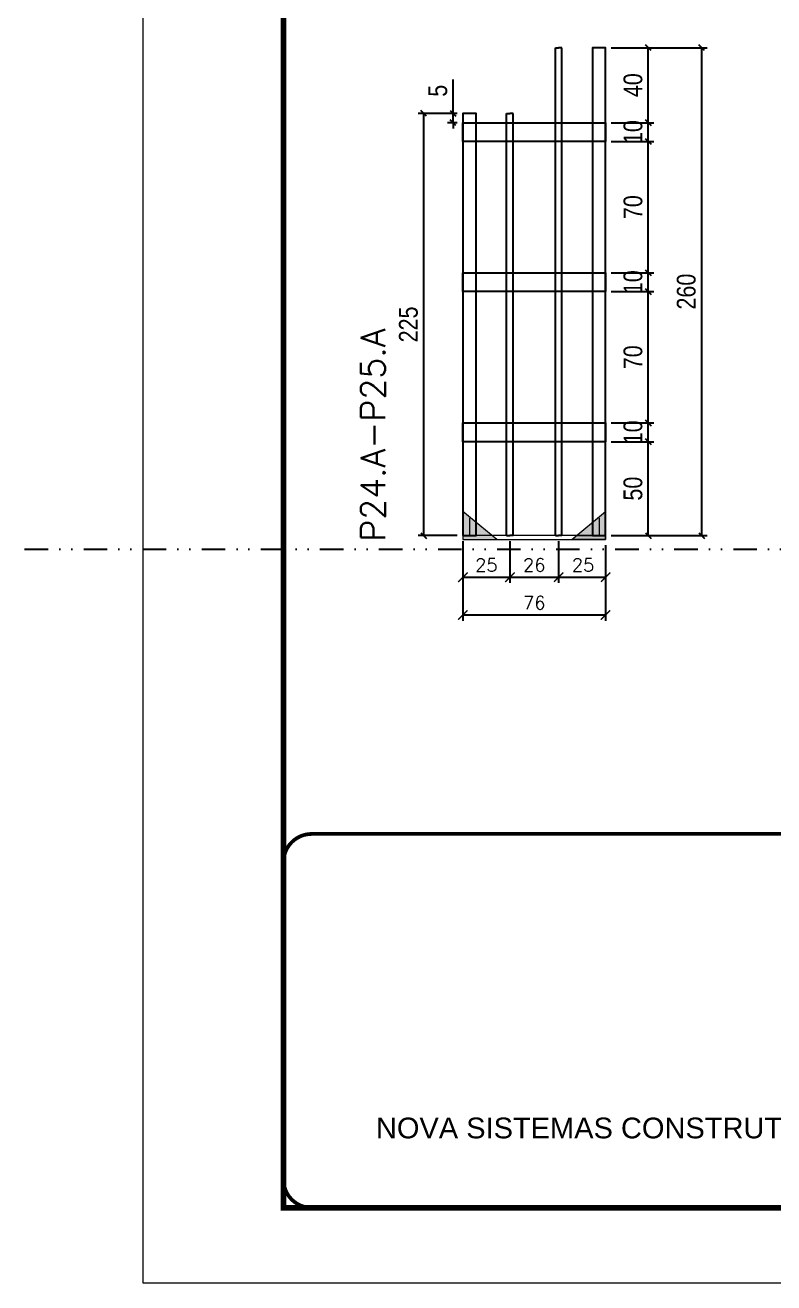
# Model space of a CAD drawing. Extents: x 13770 to 23315, y 867 to 16997.
# Drawn here: x 15908 to 16307, y 6610 to 7280 of the extents above; entities that cross this region are included whole.
import ezdxf

# ---------------------------------------------------------------- set-up
doc = ezdxf.new("R2010")
doc.units = 0
for name, pattern in [('CONTINUO', [0]), ('DASHED', [0.75, 0.5, -0.25]), ('DIVIDE2', [0.625, 0.25, -0.125, 0, -0.125, 0, -0.125]), ('HIDDEN', [0.375, 0.25, -0.125])]:
    doc.linetypes.add(name, pattern=pattern)
for name, color, linetype in [('COTA', 241, 'Continuous'), ('Nível', 160, 'Continuous'), ('SARR_2.2x10', 60, 'Continuous'), ('SARR_3.5x7', 81, 'Continuous'), ('SARR_7x7', 40, 'Continuous')]:
    doc.layers.add(name, color=color, linetype=linetype)
for name, color, linetype, lineweight in [('Folhas', 255, 'Continuous', 9), ('Madeira', 126, 'Continuous', 18), ('Sarr 2.2x7', 40, 'Continuous', 9), ('SARRAFO DE PRESSAO', 251, 'DASHED', 9), ('Texto Seção', 7, 'Continuous', 15)]:
    doc.layers.add(name, color=color, linetype=linetype, lineweight=lineweight)
doc.styles.add('ARIAL', font='arial.ttf')
doc.styles.add('COTA TECNICA', font='techl___.ttf', dxfattribs={"height": 10})
doc.styles.add('REGUA-120', font='ROMANS.shx', dxfattribs={"height": 15})
doc.styles.add('ROMANS', font='romans.shx')
doc.dimstyles.new('Cota Paínel', dxfattribs={"dimtxt": 7, "dimasz": 5, "dimexe": 3, "dimexo": 3, "dimgap": 3, "dimtad": 1, "dimdec": 1, "dimzin": 12, "dimdsep": 46, "dimtxsty": 'ROMANS', "dimblk": 'ARCHTICK', "dimcen": 0, "dimclrd": 4, "dimclre": 4, "dimclrt": 1, "dimadec": 1, "dimazin": 3, "dimtfac": 1, "dimtdec": 1, "dimtmove": 0, "dimatfit": 3, "dimldrblk": 'OBLIQUE', "dimfxl": 1, "dimtolj": 1, "dimtzin": 12, "dimarcsym": 0})
doc.dimstyles.new('PAINEL', dxfattribs={"dimtxt": 10, "dimasz": 3, "dimexe": 3, "dimexo": 3, "dimgap": 3, "dimtad": 1, "dimdec": 1, "dimzin": 12, "dimdsep": 46, "dimtxsty": 'COTA TECNICA', "dimblk1": 'OBLIQUE', "dimblk2": 'OBLIQUE', "dimsah": 1, "dimcen": 0.9, "dimclrd": 4, "dimclre": 4, "dimclrt": 240, "dimadec": 1, "dimazin": 3, "dimtfac": 1, "dimtdec": 1, "dimtmove": 0, "dimatfit": 3, "dimfxl": 1, "dimtolj": 1, "dimtzin": 12, "dimarcsym": 0})

# ---------------------------------------------------------------- blocks, each defined once
blk = doc.blocks.new('9999999999')
at = {"color": 30, "linetype": 'CONTINUO', "const_width": 2}
blk.add_lwpolyline([(99583.98, 34230.21), (99583.98, 34414.45, 0.414214), (99568.98, 34429.45), (98228.98, 34429.45, 0.414214), (98213.98, 34414.45), (98213.98, 34245.21, 0.414214), (98228.98, 34230.21), (99583.98, 34230.21)], format="xyb", dxfattribs=at)
at = {"layer": 'Folhas'}
blk.add_lwpolyline([(98138.98, 34190.21), (99623.98, 34190.21), (99623.98, 35240.21), (98138.98, 35240.21)], close=True, dxfattribs=at)
at = {"layer": 'Folhas', "color": 30, "const_width": 3}
blk.add_lwpolyline([(98213.98, 34230.21), (99583.98, 34230.21), (99583.98, 35200.21), (98213.98, 35200.21)], close=True, dxfattribs=at)
at = {"color": 7, "linetype": 'Continuous', "ltscale": 5, "style": 'ARIAL'}
blk.add_text('NOVA SISTEMAS CONSTRUTIVOS', height=11.0592, dxfattribs=at).set_placement((98263.19, 34267.21))
blk = doc.blocks.new('_ArchTick')
at = {"color": 0, "linetype": 'ByBlock', "const_width": 0.15}
blk.add_lwpolyline([(-0.5, -0.5), (0.5, 0.5)], dxfattribs=at)
blk = doc.blocks.new('*D1216')
at = {"layer": 'COTA', "color": 4, "lineweight": -2, "transparency": 16777216}
for p, q in [((16141.51, 6990), (16141.51, 6962.82)), ((16217.51, 6990), (16217.51, 6962.82)), ((16217.51, 6965.82), (16141.51, 6965.82))]:
    blk.add_line(p, q, dxfattribs=at)
at = {"layer": 'Defpoints', "color": 0, "transparency": 16777216}
for p in [(16141.51, 6993), (16217.51, 6993), (16141.51, 6965.82)]:
    blk.add_point(p, dxfattribs=at)
at = {"layer": 'COTA', "color": 4, "lineweight": -2, "transparency": 16777216, "xscale": 5, "yscale": 5, "zscale": 5, "rotation": 180}
blk.add_blockref('_ArchTick', (16141.51, 6965.82), dxfattribs=at)
at = {"layer": 'COTA', "color": 4, "lineweight": -2, "transparency": 16777216, "xscale": 5, "yscale": 5, "zscale": 5}
blk.add_blockref('_ArchTick', (16217.51, 6965.82), dxfattribs=at)
at = {"layer": 'COTA', "color": 1, "transparency": 16777216, "insert": (16179.51, 6972.32), "char_height": 7, "attachment_point": 5, "style": 'ROMANS'}
blk.add_mtext('\\A1;76', dxfattribs=at)
blk = doc.blocks.new('_Oblique')
at = {"color": 0, "linetype": 'ByBlock', "lineweight": -2}
blk.add_line((-0.5, -0.5), (0.5, 0.5), dxfattribs=at)
blk = doc.blocks.new('*D1217')
at = {"layer": 'COTA', "color": 4, "lineweight": -2, "transparency": 16777216}
for p, q in [((16192.51, 7005.2), (16192.51, 6983)), ((16217.51, 7003), (16217.51, 6983)), ((16192.51, 6986), (16217.51, 6986))]:
    blk.add_line(p, q, dxfattribs=at)
at = {"layer": 'Defpoints', "color": 0, "transparency": 16777216}
for p in [(16192.51, 7008.2), (16217.51, 7006), (16217.51, 6986)]:
    blk.add_point(p, dxfattribs=at)
at = {"layer": 'COTA', "color": 4, "lineweight": -2, "transparency": 16777216, "xscale": 5, "yscale": 5, "zscale": 5, "rotation": 180}
blk.add_blockref('_ArchTick', (16192.51, 6986), dxfattribs=at)
at = {"layer": 'COTA', "color": 4, "lineweight": -2, "transparency": 16777216, "xscale": 5, "yscale": 5, "zscale": 5}
blk.add_blockref('_ArchTick', (16217.51, 6986), dxfattribs=at)
at = {"layer": 'COTA', "color": 1, "transparency": 16777216, "insert": (16205.51, 6992.5), "char_height": 7, "attachment_point": 5, "style": 'ROMANS'}
blk.add_mtext('\\A1;25', dxfattribs=at)
blk = doc.blocks.new('*D1218')
at = {"layer": 'COTA', "color": 4, "lineweight": -2, "transparency": 16777216}
for p, q in [((16141.51, 7005.2), (16141.51, 6983)), ((16166.51, 7005.2), (16166.51, 6983)), ((16141.51, 6986), (16166.51, 6986))]:
    blk.add_line(p, q, dxfattribs=at)
at = {"layer": 'Defpoints', "color": 0, "transparency": 16777216}
for p in [(16141.51, 7008.2), (16166.51, 7008.2), (16166.51, 6986)]:
    blk.add_point(p, dxfattribs=at)
at = {"layer": 'COTA', "color": 4, "lineweight": -2, "transparency": 16777216, "xscale": 5, "yscale": 5, "zscale": 5, "rotation": 180}
blk.add_blockref('_ArchTick', (16141.51, 6986), dxfattribs=at)
at = {"layer": 'COTA', "color": 4, "lineweight": -2, "transparency": 16777216, "xscale": 5, "yscale": 5, "zscale": 5}
blk.add_blockref('_ArchTick', (16166.51, 6986), dxfattribs=at)
at = {"layer": 'COTA', "color": 1, "transparency": 16777216, "insert": (16154.01, 6992.5), "char_height": 7, "attachment_point": 5, "style": 'ROMANS'}
blk.add_mtext('\\A1;25', dxfattribs=at)
blk = doc.blocks.new('*D1219')
at = {"layer": 'COTA', "color": 4, "lineweight": -2, "transparency": 16777216}
for p, q in [((16166.51, 7005.2), (16166.51, 6983)), ((16192.51, 7005.2), (16192.51, 6983)), ((16166.51, 6986), (16192.51, 6986))]:
    blk.add_line(p, q, dxfattribs=at)
at = {"layer": 'Defpoints', "color": 0, "transparency": 16777216}
for p in [(16166.51, 7008.2), (16192.51, 7008.2), (16192.51, 6986)]:
    blk.add_point(p, dxfattribs=at)
at = {"layer": 'COTA', "color": 4, "lineweight": -2, "transparency": 16777216, "xscale": 5, "yscale": 5, "zscale": 5, "rotation": 180}
blk.add_blockref('_ArchTick', (16166.51, 6986), dxfattribs=at)
at = {"layer": 'COTA', "color": 4, "lineweight": -2, "transparency": 16777216, "xscale": 5, "yscale": 5, "zscale": 5}
blk.add_blockref('_ArchTick', (16192.51, 6986), dxfattribs=at)
at = {"layer": 'COTA', "color": 1, "transparency": 16777216, "insert": (16179.51, 6992.5), "char_height": 7, "attachment_point": 5, "style": 'ROMANS'}
blk.add_mtext('\\A1;26', dxfattribs=at)
blk = doc.blocks.new('*D1220')
at = {"layer": 'COTA', "color": 4, "lineweight": -2, "transparency": 16777216}
for p, q in [((16220.51, 7058.2), (16243.21, 7058.2)), ((16240.21, 7008.2), (16240.21, 7058.2)), ((16220.51, 7008.2), (16243.21, 7008.2))]:
    blk.add_line(p, q, dxfattribs=at)
at = {"layer": 'Defpoints', "color": 0, "transparency": 16777216}
for p in [(16217.51, 7058.2), (16240.21, 7058.2), (16217.51, 7008.2)]:
    blk.add_point(p, dxfattribs=at)
at = {"layer": 'COTA', "color": 4, "lineweight": -2, "transparency": 16777216, "xscale": 3, "yscale": 3, "zscale": 3}
for p, rotation in [((16240.21, 7058.2), 90), ((16240.21, 7008.2), 270)]:
    blk.add_blockref('_Oblique', p, dxfattribs=dict(at, rotation=rotation))
at = {"layer": 'COTA', "color": 240, "transparency": 16777216, "insert": (16232.1, 7033.2), "char_height": 10, "attachment_point": 5, "rotation": 90, "style": 'COTA TECNICA'}
blk.add_mtext('\\A1;50', dxfattribs=at)
blk = doc.blocks.new('*D1221')
at = {"layer": 'COTA', "color": 4, "lineweight": -2, "transparency": 16777216}
for p, q in [((16220.51, 7068.2), (16243.21, 7068.2)), ((16240.21, 7058.2), (16240.21, 7068.2)), ((16220.51, 7058.2), (16243.21, 7058.2))]:
    blk.add_line(p, q, dxfattribs=at)
at = {"layer": 'Defpoints', "color": 0, "transparency": 16777216}
for p in [(16217.51, 7068.2), (16240.21, 7068.2), (16217.51, 7058.2)]:
    blk.add_point(p, dxfattribs=at)
at = {"layer": 'COTA', "color": 4, "lineweight": -2, "transparency": 16777216, "xscale": 3, "yscale": 3, "zscale": 3}
for p, rotation in [((16240.21, 7068.2), 90), ((16240.21, 7058.2), 270)]:
    blk.add_blockref('_Oblique', p, dxfattribs=dict(at, rotation=rotation))
at = {"layer": 'COTA', "color": 240, "transparency": 16777216, "insert": (16232.11, 7063.2), "char_height": 10, "attachment_point": 5, "rotation": 90, "style": 'COTA TECNICA'}
blk.add_mtext('\\A1;10', dxfattribs=at)
blk = doc.blocks.new('*D1222')
at = {"layer": 'COTA', "color": 4, "lineweight": -2, "transparency": 16777216}
for p, q in [((16220.51, 7138.2), (16243.21, 7138.2)), ((16240.21, 7068.2), (16240.21, 7138.2)), ((16220.51, 7068.2), (16243.21, 7068.2))]:
    blk.add_line(p, q, dxfattribs=at)
at = {"layer": 'Defpoints', "color": 0, "transparency": 16777216}
for p in [(16217.51, 7138.2), (16240.21, 7138.2), (16217.51, 7068.2)]:
    blk.add_point(p, dxfattribs=at)
at = {"layer": 'COTA', "color": 4, "lineweight": -2, "transparency": 16777216, "xscale": 3, "yscale": 3, "zscale": 3}
for p, rotation in [((16240.21, 7138.2), 90), ((16240.21, 7068.2), 270)]:
    blk.add_blockref('_Oblique', p, dxfattribs=dict(at, rotation=rotation))
at = {"layer": 'COTA', "color": 240, "transparency": 16777216, "insert": (16232.11, 7103.2), "char_height": 10, "attachment_point": 5, "rotation": 90, "style": 'COTA TECNICA'}
blk.add_mtext('\\A1;70', dxfattribs=at)
blk = doc.blocks.new('*D1223')
at = {"layer": 'COTA', "color": 4, "lineweight": -2, "transparency": 16777216}
for p, q in [((16220.51, 7148.2), (16243.21, 7148.2)), ((16240.21, 7138.2), (16240.21, 7148.2)), ((16220.51, 7138.2), (16243.21, 7138.2))]:
    blk.add_line(p, q, dxfattribs=at)
at = {"layer": 'Defpoints', "color": 0, "transparency": 16777216}
for p in [(16217.51, 7148.2), (16240.21, 7148.2), (16217.51, 7138.2)]:
    blk.add_point(p, dxfattribs=at)
at = {"layer": 'COTA', "color": 4, "lineweight": -2, "transparency": 16777216, "xscale": 3, "yscale": 3, "zscale": 3}
for p, rotation in [((16240.21, 7148.2), 90), ((16240.21, 7138.2), 270)]:
    blk.add_blockref('_Oblique', p, dxfattribs=dict(at, rotation=rotation))
at = {"layer": 'COTA', "color": 240, "transparency": 16777216, "insert": (16232.11, 7143.2), "char_height": 10, "attachment_point": 5, "rotation": 90, "style": 'COTA TECNICA'}
blk.add_mtext('\\A1;10', dxfattribs=at)
blk = doc.blocks.new('*D1246')
at = {"layer": 'COTA', "color": 4, "lineweight": -2, "transparency": 16777216}
for p, q in [((16220.51, 7268.2), (16271.59, 7268.2)), ((16268.59, 7268.2), (16268.59, 7008.2)), ((16220.51, 7008.2), (16271.59, 7008.2))]:
    blk.add_line(p, q, dxfattribs=at)
at = {"layer": 'Defpoints', "color": 0, "transparency": 16777216}
for p in [(16217.51, 7268.2), (16217.51, 7008.2), (16268.59, 7008.2)]:
    blk.add_point(p, dxfattribs=at)
at = {"layer": 'COTA', "color": 4, "lineweight": -2, "transparency": 16777216, "xscale": 3, "yscale": 3, "zscale": 3}
for p, rotation in [((16268.59, 7268.2), 90), ((16268.59, 7008.2), 270)]:
    blk.add_blockref('_Oblique', p, dxfattribs=dict(at, rotation=rotation))
at = {"layer": 'COTA', "color": 240, "transparency": 16777216, "insert": (16260.49, 7138.2), "char_height": 10, "attachment_point": 5, "rotation": 90, "style": 'COTA TECNICA'}
blk.add_mtext('\\A1;260', dxfattribs=at)
blk = doc.blocks.new('*D1247')
at = {"layer": 'COTA', "color": 4, "lineweight": -2, "transparency": 16777216}
for p, q in [((16138.51, 7233.2), (16117.65, 7233.2)), ((16120.65, 7008.2), (16120.65, 7233.2)), ((16138.51, 7008.2), (16117.65, 7008.2))]:
    blk.add_line(p, q, dxfattribs=at)
at = {"layer": 'Defpoints', "color": 0, "transparency": 16777216}
for p in [(16120.65, 7233.2), (16141.51, 7233.2), (16141.51, 7008.2)]:
    blk.add_point(p, dxfattribs=at)
at = {"layer": 'COTA', "color": 4, "lineweight": -2, "transparency": 16777216, "xscale": 3, "yscale": 3, "zscale": 3}
for p, rotation in [((16120.65, 7233.2), 90), ((16120.65, 7008.2), 270)]:
    blk.add_blockref('_Oblique', p, dxfattribs=dict(at, rotation=rotation))
at = {"layer": 'COTA', "color": 240, "transparency": 16777216, "insert": (16112.54, 7120.7), "char_height": 10, "attachment_point": 5, "rotation": 90, "style": 'COTA TECNICA'}
blk.add_mtext('\\A1;225', dxfattribs=at)
blk = doc.blocks.new('*D1224')
at = {"layer": 'COTA', "color": 4, "lineweight": -2, "transparency": 16777216}
for p, q in [((16220.51, 7218.2), (16243.21, 7218.2)), ((16240.21, 7148.2), (16240.21, 7218.2)), ((16220.51, 7148.2), (16243.21, 7148.2))]:
    blk.add_line(p, q, dxfattribs=at)
at = {"layer": 'Defpoints', "color": 0, "transparency": 16777216}
for p in [(16217.51, 7218.2), (16240.21, 7218.2), (16217.51, 7148.2)]:
    blk.add_point(p, dxfattribs=at)
at = {"layer": 'COTA', "color": 4, "lineweight": -2, "transparency": 16777216, "xscale": 3, "yscale": 3, "zscale": 3}
for p, rotation in [((16240.21, 7218.2), 90), ((16240.21, 7148.2), 270)]:
    blk.add_blockref('_Oblique', p, dxfattribs=dict(at, rotation=rotation))
at = {"layer": 'COTA', "color": 240, "transparency": 16777216, "insert": (16232.11, 7183.2), "char_height": 10, "attachment_point": 5, "rotation": 90, "style": 'COTA TECNICA'}
blk.add_mtext('\\A1;70', dxfattribs=at)
blk = doc.blocks.new('*D1225')
at = {"layer": 'COTA', "color": 4, "lineweight": -2, "transparency": 16777216}
for p, q in [((16220.51, 7228.2), (16243.21, 7228.2)), ((16240.21, 7218.2), (16240.21, 7228.2)), ((16220.51, 7218.2), (16243.21, 7218.2))]:
    blk.add_line(p, q, dxfattribs=at)
at = {"layer": 'Defpoints', "color": 0, "transparency": 16777216}
for p in [(16217.51, 7228.2), (16240.21, 7228.2), (16217.51, 7218.2)]:
    blk.add_point(p, dxfattribs=at)
at = {"layer": 'COTA', "color": 4, "lineweight": -2, "transparency": 16777216, "xscale": 3, "yscale": 3, "zscale": 3}
for p, rotation in [((16240.21, 7228.2), 90), ((16240.21, 7218.2), 270)]:
    blk.add_blockref('_Oblique', p, dxfattribs=dict(at, rotation=rotation))
at = {"layer": 'COTA', "color": 240, "transparency": 16777216, "insert": (16232.11, 7223.2), "char_height": 10, "attachment_point": 5, "rotation": 90, "style": 'COTA TECNICA'}
blk.add_mtext('\\A1;10', dxfattribs=at)
blk = doc.blocks.new('*D1248')
at = {"layer": 'COTA', "color": 4, "lineweight": -2, "transparency": 16777216}
for p, q in [((16220.51, 7268.2), (16243.21, 7268.2)), ((16240.21, 7228.2), (16240.21, 7268.2)), ((16220.51, 7228.2), (16243.21, 7228.2))]:
    blk.add_line(p, q, dxfattribs=at)
at = {"layer": 'Defpoints', "color": 0, "transparency": 16777216}
for p in [(16217.51, 7268.2), (16240.21, 7268.2), (16217.51, 7228.2)]:
    blk.add_point(p, dxfattribs=at)
at = {"layer": 'COTA', "color": 4, "lineweight": -2, "transparency": 16777216, "xscale": 3, "yscale": 3, "zscale": 3}
for p, rotation in [((16240.21, 7268.2), 90), ((16240.21, 7228.2), 270)]:
    blk.add_blockref('_Oblique', p, dxfattribs=dict(at, rotation=rotation))
at = {"layer": 'COTA', "color": 240, "transparency": 16777216, "insert": (16232.11, 7248.2), "char_height": 10, "attachment_point": 5, "rotation": 90, "style": 'COTA TECNICA'}
blk.add_mtext('\\A1;40', dxfattribs=at)
blk = doc.blocks.new('*D1239')
at = {"layer": 'COTA', "color": 4, "lineweight": -2, "transparency": 16777216}
for p, q in [((16136.3, 7233.2), (16136.3, 7251.3)), ((16138.51, 7233.2), (16133.3, 7233.2)), ((16136.3, 7228.2), (16136.3, 7233.2)), ((16138.51, 7228.2), (16133.3, 7228.2)), ((16136.3, 7228.2), (16136.3, 7225.2))]:
    blk.add_line(p, q, dxfattribs=at)
at = {"layer": 'Defpoints', "color": 0, "transparency": 16777216}
for p in [(16136.3, 7233.2), (16141.51, 7233.2), (16141.51, 7228.2)]:
    blk.add_point(p, dxfattribs=at)
at = {"layer": 'COTA', "color": 4, "lineweight": -2, "transparency": 16777216, "xscale": 3, "yscale": 3, "zscale": 3}
for p, rotation in [((16136.3, 7233.2), 270), ((16136.3, 7228.2), 90)]:
    blk.add_blockref('_Oblique', p, dxfattribs=dict(at, rotation=rotation))
at = {"layer": 'COTA', "color": 240, "transparency": 16777216, "insert": (16128.19, 7245.25), "char_height": 10, "attachment_point": 5, "rotation": 90, "style": 'COTA TECNICA'}
blk.add_mtext('\\A1;5', dxfattribs=at)

msp = doc.modelspace()

# ---------------------------------------------------------------- hatches: boundary and pattern name
at = {"layer": 'Madeira'}
h = msp.add_hatch(color=252, dxfattribs=at)
h.dxf.hatch_style = 2
h.paths.add_polyline_path([(16141.51, 7021), (16141.51, 7006), (16159.51, 7006)])
h = msp.add_hatch(color=252, dxfattribs=at)
h.dxf.hatch_style = 2
h.paths.add_polyline_path([(16217.51, 7021), (16217.51, 7006), (16199.51, 7006)])

# ---------------------------------------------------------------- linework, layer by layer
at = {"layer": 'Madeira', "color": 1, "linetype": 'HIDDEN'}
for p, q in [((16145.01, 7017.5), (16145.01, 7008.2)), ((16145.01, 7017.5), (16145.01, 7008.2)), ((16148.51, 7014), (16148.51, 7008.2)), ((16214.01, 7017.5), (16214.01, 7008.2)), ((16214.01, 7017.5), (16214.01, 7008.2)), ((16151.35, 7008.2), (16141.51, 7008.2)), ((16151.35, 7008.2), (16141.51, 7008.2)), ((16157.31, 7008.2), (16141.51, 7008.2)), ((16201.71, 7008.2), (16217.51, 7008.2)), ((16207.68, 7008.2), (16217.51, 7008.2)), ((16207.68, 7008.2), (16217.51, 7008.2))]:
    msp.add_line(p, q, dxfattribs=at)
at = {"layer": 'Madeira'}
msp.add_line((16141.51, 7008.2), (16141.51, 7006), dxfattribs=at)
msp.add_line((16141.51, 7008.2), (16141.51, 7006), dxfattribs=at)
msp.add_line((16141.51, 7008.2), (16141.51, 7006), dxfattribs=at)
at = {"layer": 'Madeira', "color": 0}
for points in [[(16141.51, 7021), (16141.51, 7006), (16159.51, 7006), (16141.51, 7021)], [(16217.51, 7021), (16217.51, 7006), (16199.51, 7006), (16217.51, 7021)]]:
    msp.add_lwpolyline(points, dxfattribs=at)
at = {"layer": 'Nível', "color": 4, "linetype": 'DIVIDE2', "ltscale": 50}
msp.add_line((13769.54, 7001), (21112.79, 7001), dxfattribs=at)
at = {"layer": 'Sarr 2.2x7'}
msp.add_lwpolyline([(16217.51, 7008.2), (16141.51, 7008.2), (16141.51, 7006), (16217.51, 7006)], close=True, dxfattribs=at)
at = {"layer": 'SARR_2.2x10'}
for points in [[(16141.51, 7228.2), (16217.51, 7228.2), (16217.51, 7218.2), (16141.51, 7218.2)], [(16141.51, 7148.2), (16217.51, 7148.2), (16217.51, 7138.2), (16141.51, 7138.2)], [(16141.51, 7068.2), (16217.51, 7068.2), (16217.51, 7058.2), (16141.51, 7058.2)]]:
    msp.add_lwpolyline(points, close=True, dxfattribs=at)
at = {"layer": 'SARR_3.5x7'}
for p, q in [((16190.76, 7008.2), (16190.76, 7268.2)), ((16190.76, 7268.2), (16192.51, 7268.2)), ((16194.26, 7268.2), (16192.51, 7268.2)), ((16194.26, 7008.2), (16194.26, 7268.2)), ((16164.76, 7008.2), (16164.76, 7233.2)), ((16164.76, 7233.2), (16166.51, 7233.2)), ((16168.26, 7233.2), (16166.51, 7233.2)), ((16168.26, 7008.2), (16168.26, 7233.2)), ((16164.76, 7008.2), (16166.51, 7008.2)), ((16168.26, 7008.2), (16166.51, 7008.2)), ((16190.76, 7008.2), (16192.51, 7008.2)), ((16194.26, 7008.2), (16192.51, 7008.2))]:
    msp.add_line(p, q, dxfattribs=at)
at = {"layer": 'SARR_7x7'}
for points in [[(16210.51, 7008.2), (16217.51, 7008.2), (16217.51, 7268.2), (16210.51, 7268.2)], [(16141.51, 7008.2), (16148.51, 7008.2), (16148.51, 7233.2), (16141.51, 7233.2)]]:
    msp.add_lwpolyline(points, close=True, dxfattribs=at)

# ---------------------------------------------------------------- block references
at = {"layer": 'SARRAFO DE PRESSAO', "color": 6, "linetype": 'ByBlock'}
msp.add_blockref('9999999999', (-82167.98, -27580.29), dxfattribs=at)

# ---------------------------------------------------------------- texts
at = {"layer": 'Texto Seção', "style": 'REGUA-120'}
msp.add_text('P24.A-P25.A', height=13, rotation=90, dxfattribs=at).set_placement((16100.1, 7004.89))

# ---------------------------------------------------------------- dimensions: what is measured, and where the dimension line sits
at = {"layer": 'COTA'}
for base, p1, p2, angle, dimstyle, picture, middle in [((16268.59, 7008.2), (16217.51, 7268.2), (16217.51, 7008.2), 90, 'PAINEL', '*D1246', (16260.49, 7138.2)), ((16240.21, 7268.2), (16217.51, 7228.2), (16217.51, 7268.2), 90, 'PAINEL', '*D1248', (16232.11, 7248.2)), ((16136.3, 7233.2), (16141.51, 7228.2), (16141.51, 7233.2), 90, 'PAINEL', '*D1239', (16128.19, 7245.25)), ((16120.65, 7233.2), (16141.51, 7008.2), (16141.51, 7233.2), 90, 'PAINEL', '*D1247', (16112.54, 7120.7)), ((16240.21, 7218.2), (16217.51, 7148.2), (16217.51, 7218.2), 90, 'PAINEL', '*D1224', (16232.11, 7183.2)), ((16240.21, 7138.2), (16217.51, 7068.2), (16217.51, 7138.2), 90, 'PAINEL', '*D1222', (16232.11, 7103.2)), ((16240.21, 7058.2), (16217.51, 7008.2), (16217.51, 7058.2), 90, 'PAINEL', '*D1220', (16232.1, 7033.2)), ((16141.51, 6965.82), (16217.51, 6993), (16141.51, 6993), 180, 'Cota Paínel', '*D1216', (16179.51, 6972.32))]:
    dim = msp.add_linear_dim(base=base, p1=p1, p2=p2, angle=angle, dimstyle=dimstyle, dxfattribs=at)
    dim.commit()
    dim.dimension.update_dxf_attribs({"geometry": picture, "text_midpoint": middle})
for base, p1, p2, picture, middle in [((16240.21, 7228.2), (16217.51, 7218.2), (16217.51, 7228.2), '*D1225', (16240.21, 7223.2)), ((16240.21, 7148.2), (16217.51, 7138.2), (16217.51, 7148.2), '*D1223', (16240.21, 7143.2)), ((16240.21, 7068.2), (16217.51, 7058.2), (16217.51, 7068.2), '*D1221', (16240.21, 7063.2))]:
    dim = msp.add_linear_dim(base=base, p1=p1, p2=p2, angle=90, dimstyle='PAINEL', dxfattribs=at)
    dim.commit()
    dim.dimension.update_dxf_attribs({"geometry": picture, "text_midpoint": middle, "dimtype": 160})
for base, p1, p2, picture, middle in [((16166.51, 6986), (16141.51, 7008.2), (16166.51, 7008.2), '*D1218', (16154.01, 6992.5)), ((16192.51, 6986), (16166.51, 7008.2), (16192.51, 7008.2), '*D1219', (16179.51, 6992.5))]:
    dim = msp.add_linear_dim(base=base, p1=p1, p2=p2, dimstyle='Cota Paínel', dxfattribs=at)
    dim.commit()
    dim.dimension.update_dxf_attribs({"geometry": picture, "text_midpoint": middle})
dim = msp.add_linear_dim(base=(16217.51, 6986), p1=(16192.51, 7008.2), p2=(16217.51, 7006), dimstyle='Cota Paínel', dxfattribs=at)
dim.commit()
dim.dimension.update_dxf_attribs({"geometry": '*D1217', "text_midpoint": (16205.51, 6986), "dimtype": 160})

doc.saveas('drawing.dxf')
